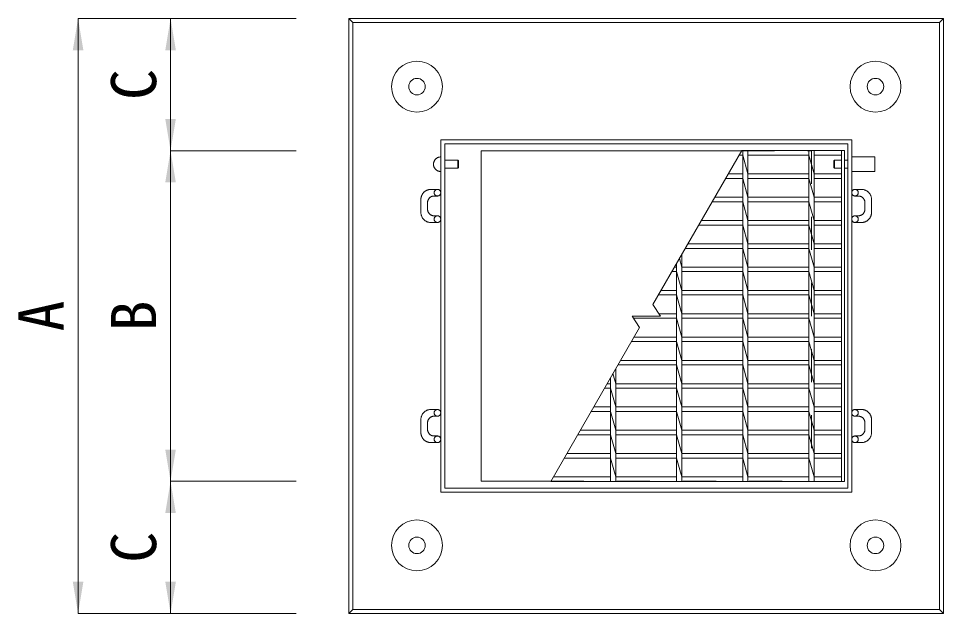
# Model space of a CAD drawing. Units: millimetres, scale not verified. Extents: x 3819 to 56619, y -16688 to 1396.
# Drawn here: x 20869 to 22269, y -6150 to -5250 of the extents above; entities that cross this region are included whole.
import ezdxf
from ezdxf.enums import TextEntityAlignment as Align

# ---------------------------------------------------------------- set-up
doc = ezdxf.new("R2010")
doc.units = ezdxf.units.MM
doc.header["$LTSCALE"] = 50
doc.linetypes.add('USER2', pattern=[2, 1, -1])
for name, color, linetype, lineweight in [('受枠', 3, 'USER2', 5), ('寸法線', 7, 'Continuous', 13), ('集水桝', 1, 'Continuous', 5), ('ｲﾝｻｰﾄ', 3, 'Continuous', 9), ('ｸﾞﾚｰﾁﾝｸﾞ', 7, 'Continuous', 5)]:
    doc.layers.add(name, color=color, linetype=linetype, lineweight=lineweight)
doc.styles.add('ＭＳ ゴシック', font='')
doc.styles.get('ＭＳ ゴシック').set_extended_font_data('MS Gothic')

# ---------------------------------------------------------------- blocks, each defined once
blk = doc.blocks.new('filled_arrow')
at = {"color": 0, "linetype": 'Continuous', "lineweight": -2}
blk.add_solid([(7.5, 1.25), (0, 0), (7.5, -1.25)], dxfattribs=at)

msp = doc.modelspace()

# ---------------------------------------------------------------- linework, layer by layer
at = {"layer": '受枠', "linetype": 'Continuous', "lineweight": 9}
for p, q in [((21507.93, -5433.67), (22129.93, -5433.67)), ((21507.93, -5433.67), (21507.93, -5966.67)), ((21513.93, -5439.67), (22123.93, -5439.67)), ((21513.93, -5439.67), (21513.93, -5960.67)), ((22123.93, -5439.67), (22123.93, -5960.67)), ((22129.93, -5433.67), (22129.93, -5966.67)), ((21513.93, -5960.67), (22123.93, -5960.67)), ((21507.93, -5966.67), (22129.93, -5966.67))]:
    msp.add_line(p, q, dxfattribs=at)
at = {"layer": '受枠'}
for p, q in [((22129.93, -5459.55), (22164.93, -5459.55)), ((22164.93, -5459.55), (22164.93, -5481.55)), ((22129.93, -5481.55), (22164.93, -5481.55)), ((21492.93, -5508.67), (21502.93, -5508.67)), ((22144.93, -5508.67), (22134.93, -5508.67)), ((21477.93, -5543.67), (21477.93, -5523.67)), ((21487.93, -5538.67), (21487.93, -5528.67)), ((21497.93, -5518.67), (21502.93, -5518.67)), ((22139.93, -5518.67), (22134.93, -5518.67)), ((22149.93, -5538.67), (22149.93, -5528.67)), ((22159.93, -5543.67), (22159.93, -5523.67)), ((21492.93, -5558.67), (21502.93, -5558.67)), ((21497.93, -5548.67), (21502.93, -5548.67)), ((22139.93, -5548.67), (22134.93, -5548.67)), ((22144.93, -5558.67), (22134.93, -5558.67)), ((21492.93, -5841.67), (21502.93, -5841.67)), ((21497.93, -5851.67), (21502.93, -5851.67)), ((22144.93, -5841.67), (22134.93, -5841.67)), ((22139.93, -5851.67), (22134.93, -5851.67)), ((21477.93, -5856.67), (21477.93, -5876.67)), ((21487.93, -5861.67), (21487.93, -5871.67)), ((22149.93, -5861.67), (22149.93, -5871.67)), ((22159.93, -5856.67), (22159.93, -5876.67)), ((21492.93, -5891.67), (21502.93, -5891.67)), ((21497.93, -5881.67), (21502.93, -5881.67)), ((22139.93, -5881.67), (22134.93, -5881.67)), ((22144.93, -5891.67), (22134.93, -5891.67))]:
    msp.add_line(p, q, dxfattribs=at)
at = {"layer": '受枠', "linetype": 'Continuous'}
for p, q in [((21533.93, -5464.55), (21513.93, -5464.55)), ((21533.93, -5464.55), (21533.93, -5476.55)), ((21534.93, -5465.55), (21533.93, -5464.55)), ((21534.93, -5465.55), (21534.93, -5475.55)), ((22102.93, -5465.55), (22103.93, -5464.55)), ((22102.93, -5465.55), (22102.93, -5475.55)), ((22103.93, -5464.55), (22103.93, -5476.55)), ((22103.93, -5464.55), (22114.43, -5464.55)), ((22118.93, -5464.55), (22123.93, -5464.55)), ((21533.93, -5476.55), (21513.93, -5476.55)), ((21534.93, -5475.55), (21533.93, -5476.55)), ((22102.93, -5475.55), (22103.93, -5476.55)), ((22103.93, -5476.55), (22114.43, -5476.55)), ((22118.93, -5476.55), (22123.93, -5476.55))]:
    msp.add_line(p, q, dxfattribs=at)
at = {"layer": '受枠'}
for centre in [(21502.93, -5513.67), (22134.93, -5513.67), (21502.93, -5553.67), (22134.93, -5553.67), (21502.93, -5846.67), (22134.93, -5846.67), (21502.93, -5886.67), (22134.93, -5886.67)]:
    msp.add_circle(centre, 5, dxfattribs=at)
for centre, radius, start, end in [((21507.93, -5470.55), 11, 90, 270), ((21492.93, -5523.67), 15, 90, 180), ((22144.93, -5523.67), 15, 0, 90), ((21497.93, -5528.67), 10, 90, 180), ((22139.93, -5528.67), 10, 0, 90), ((21492.93, -5543.67), 15, 180, 270), ((21497.93, -5538.67), 10, 180, 270), ((22139.93, -5538.67), 10, 270, 0), ((22144.93, -5543.67), 15, 270, 0), ((21492.93, -5856.67), 15, 90, 180), ((21497.93, -5861.67), 10, 90, 180), ((22139.93, -5861.67), 10, 0, 90), ((22144.93, -5856.67), 15, 0, 90), ((21492.93, -5876.67), 15, 180, 270), ((21497.93, -5871.67), 10, 180, 270), ((22139.93, -5871.67), 10, 270, 0), ((22144.93, -5876.67), 15, 270, 0)]:
    msp.add_arc(centre, radius, start, end, dxfattribs=at)
at = {"layer": '寸法線'}
for p, q in [((20958.93, -5250.17), (20958.93, -6150.17)), ((21288.93, -5250.17), (20958.93, -5250.17)), ((21098.93, -5250.17), (21098.93, -5450.17)), ((21288.93, -5250.17), (21098.93, -5250.17)), ((21288.93, -5450.17), (21098.93, -5450.17)), ((21098.93, -5450.17), (21098.93, -5950.17)), ((21288.93, -5450.17), (21098.93, -5450.17)), ((21288.93, -5950.17), (21098.93, -5950.17)), ((21098.93, -5950.17), (21098.93, -6150.17)), ((21288.93, -5950.17), (21098.93, -5950.17)), ((21288.93, -6150.17), (20958.93, -6150.17)), ((21288.93, -6150.17), (21098.93, -6150.17))]:
    msp.add_line(p, q, dxfattribs=at)
at = {"layer": '集水桝', "lineweight": 20}
for p, q in [((21368.93, -5250.17), (21368.93, -6150.17)), ((21368.93, -5250.17), (22268.93, -5250.17)), ((22268.93, -5250.17), (22268.93, -6150.17)), ((21568.93, -5450.17), (21963.27, -5450.17)), ((21568.93, -5450.17), (21568.93, -5950.17)), ((21568.93, -5950.17), (21674.6, -5950.17)), ((21368.93, -6150.17), (22268.93, -6150.17))]:
    msp.add_line(p, q, dxfattribs=at)
at = {"layer": '集水桝'}
for p, q in [((21368.93, -5250.17), (21374.93, -5256.17)), ((22262.93, -5256.17), (22268.93, -5250.17)), ((21374.93, -5256.17), (21374.93, -6144.17)), ((21374.93, -5256.17), (22262.93, -5256.17)), ((22262.93, -5256.17), (22262.93, -6144.17)), ((21368.93, -6150.17), (21374.93, -6144.17)), ((21374.93, -6144.17), (22262.93, -6144.17)), ((22262.93, -6144.17), (22268.93, -6150.17))]:
    msp.add_line(p, q, dxfattribs=at)
at = {"layer": '集水桝', "linetype": 'USER2'}
for p, q in [((21963.27, -5450.17), (22068.93, -5450.17)), ((22068.93, -5450.17), (22068.93, -5950.17)), ((21674.6, -5950.17), (22068.93, -5950.17))]:
    msp.add_line(p, q, dxfattribs=at)
at = {"layer": 'ｲﾝｻｰﾄ'}
for centre, radius in [((21471.93, -5353.17), 38.5), ((22165.93, -5353.17), 38.5), ((21471.93, -5353.17), 12.5), ((22165.93, -5353.17), 12.5), ((21471.93, -6047.17), 38.5), ((22165.93, -6047.17), 38.5), ((21471.93, -6047.17), 12.5), ((22165.93, -6047.17), 12.5)]:
    msp.add_circle(centre, radius, dxfattribs=at)
at = {"layer": 'ｸﾞﾚｰﾁﾝｸﾞ'}
for p, q in [((21828.93, -5682.85), (21963.56, -5449.67)), ((21959.52, -5456.67), (21964.93, -5456.67)), ((21963.56, -5449.67), (22118.93, -5449.67)), ((21964.93, -5449.67), (21964.93, -5950.67)), ((21964.93, -5456.67), (21972.93, -5484.96)), ((21972.93, -5449.67), (21972.93, -5950.67)), ((21972.93, -5456.67), (22064.93, -5456.67)), ((22064.93, -5449.67), (22064.93, -5950.67)), ((22064.93, -5456.67), (22072.93, -5484.96)), ((22072.93, -5449.67), (22072.93, -5950.67)), ((22072.93, -5456.67), (22114.43, -5456.67)), ((22114.43, -5449.67), (22114.43, -5950.67)), ((22118.93, -5449.67), (22118.93, -5950.67)), ((21943.19, -5484.96), (21964.93, -5484.96)), ((21972.93, -5484.96), (22064.93, -5484.96)), ((22072.93, -5484.96), (22114.43, -5484.96)), ((21939.15, -5491.96), (21964.93, -5491.96)), ((21964.93, -5491.96), (21972.93, -5520.25)), ((21972.93, -5491.96), (22064.93, -5491.96)), ((22064.93, -5491.96), (22072.93, -5520.25)), ((22072.93, -5491.96), (22114.43, -5491.96)), ((21918.77, -5527.25), (21964.93, -5527.25)), ((21922.82, -5520.25), (21964.93, -5520.25)), ((21964.93, -5527.25), (21972.93, -5555.53)), ((21972.93, -5520.25), (22064.93, -5520.25)), ((21972.93, -5527.25), (22064.93, -5527.25)), ((22064.93, -5527.25), (22072.93, -5555.53)), ((22072.93, -5520.25), (22114.43, -5520.25)), ((22072.93, -5527.25), (22114.43, -5527.25)), ((21902.44, -5555.53), (21964.93, -5555.53)), ((21972.93, -5555.53), (22064.93, -5555.53)), ((22072.93, -5555.53), (22114.43, -5555.53)), ((21898.4, -5562.53), (21964.93, -5562.53)), ((21964.93, -5562.53), (21972.93, -5590.82)), ((21972.93, -5562.53), (22064.93, -5562.53)), ((22064.93, -5562.53), (22072.93, -5590.82)), ((22072.93, -5562.53), (22114.43, -5562.53)), ((21878.03, -5597.82), (21964.93, -5597.82)), ((21882.07, -5590.82), (21964.93, -5590.82)), ((21964.93, -5597.82), (21972.93, -5626.1)), ((21972.93, -5590.82), (22064.93, -5590.82)), ((21972.93, -5597.82), (22064.93, -5597.82)), ((22064.93, -5597.82), (22072.93, -5626.1)), ((22072.93, -5590.82), (22114.43, -5590.82)), ((22072.93, -5597.82), (22114.43, -5597.82)), ((21869.24, -5613.04), (21872.93, -5626.1)), ((21872.93, -5606.64), (21872.93, -5950.67)), ((21861.7, -5626.1), (21864.93, -5626.1)), ((21864.93, -5620.5), (21864.93, -5950.67)), ((21872.93, -5626.1), (21964.93, -5626.1)), ((21972.93, -5626.1), (22064.93, -5626.1)), ((22072.93, -5626.1), (22114.43, -5626.1)), ((21857.66, -5633.1), (21864.93, -5633.1)), ((21864.93, -5633.1), (21872.93, -5661.39)), ((21872.93, -5633.1), (21964.93, -5633.1)), ((21964.93, -5633.1), (21972.93, -5661.39)), ((21972.93, -5633.1), (22064.93, -5633.1)), ((22064.93, -5633.1), (22072.93, -5661.39)), ((22072.93, -5633.1), (22114.43, -5633.1)), ((21837.29, -5668.39), (21864.93, -5668.39)), ((21841.33, -5661.39), (21864.93, -5661.39)), ((21864.93, -5668.39), (21872.93, -5696.67)), ((21872.93, -5661.39), (21964.93, -5661.39)), ((21872.93, -5668.39), (21964.93, -5668.39)), ((21964.93, -5668.39), (21972.93, -5696.67)), ((21972.93, -5661.39), (22064.93, -5661.39)), ((21972.93, -5668.39), (22064.93, -5668.39)), ((22064.93, -5668.39), (22072.93, -5696.67)), ((22072.93, -5661.39), (22114.43, -5661.39)), ((22072.93, -5668.39), (22114.43, -5668.39)), ((21840.37, -5700.17), (21828.93, -5682.85)), ((21838.06, -5696.67), (21864.93, -5696.67)), ((21872.93, -5696.67), (21964.93, -5696.67)), ((21972.93, -5696.67), (22064.93, -5696.67)), ((22072.93, -5696.67), (22114.43, -5696.67)), ((21808.93, -5717.5), (21797.5, -5700.17)), ((21797.5, -5700.17), (21840.37, -5700.17)), ((21799.81, -5703.67), (21864.93, -5703.67)), ((21864.93, -5703.67), (21872.93, -5731.96)), ((21872.93, -5703.67), (21964.93, -5703.67)), ((21964.93, -5703.67), (21972.93, -5731.96)), ((21972.93, -5703.67), (22064.93, -5703.67)), ((22064.93, -5703.67), (22072.93, -5731.96)), ((22072.93, -5703.67), (22114.43, -5703.67)), ((21674.31, -5950.67), (21808.93, -5717.5)), ((21796.54, -5738.96), (21864.93, -5738.96)), ((21800.58, -5731.96), (21864.93, -5731.96)), ((21864.93, -5738.96), (21872.93, -5767.25)), ((21872.93, -5731.96), (21964.93, -5731.96)), ((21872.93, -5738.96), (21964.93, -5738.96)), ((21964.93, -5738.96), (21972.93, -5767.25)), ((21972.93, -5731.96), (22064.93, -5731.96)), ((21972.93, -5738.96), (22064.93, -5738.96)), ((22064.93, -5738.96), (22072.93, -5767.25)), ((22072.93, -5731.96), (22114.43, -5731.96)), ((22072.93, -5738.96), (22114.43, -5738.96)), ((21780.21, -5767.25), (21864.93, -5767.25)), ((21872.93, -5767.25), (21964.93, -5767.25)), ((21972.93, -5767.25), (22064.93, -5767.25)), ((22072.93, -5767.25), (22114.43, -5767.25)), ((21772.93, -5779.85), (21772.93, -5950.67)), ((21776.17, -5774.25), (21864.93, -5774.25)), ((21864.93, -5774.25), (21872.93, -5802.53)), ((21872.93, -5774.25), (21964.93, -5774.25)), ((21964.93, -5774.25), (21972.93, -5802.53)), ((21972.93, -5774.25), (22064.93, -5774.25)), ((22064.93, -5774.25), (22072.93, -5802.53)), ((22072.93, -5774.25), (22114.43, -5774.25)), ((21764.93, -5793.71), (21764.93, -5950.67)), ((21768.63, -5787.31), (21772.93, -5802.53)), ((21755.8, -5809.53), (21764.93, -5809.53)), ((21759.84, -5802.53), (21764.93, -5802.53)), ((21764.93, -5809.53), (21772.93, -5837.82)), ((21772.93, -5802.53), (21864.93, -5802.53)), ((21772.93, -5809.53), (21864.93, -5809.53)), ((21864.93, -5809.53), (21872.93, -5837.82)), ((21872.93, -5802.53), (21964.93, -5802.53)), ((21872.93, -5809.53), (21964.93, -5809.53)), ((21964.93, -5809.53), (21972.93, -5837.82)), ((21972.93, -5802.53), (22064.93, -5802.53)), ((21972.93, -5809.53), (22064.93, -5809.53)), ((22064.93, -5809.53), (22072.93, -5837.82)), ((22072.93, -5802.53), (22114.43, -5802.53)), ((22072.93, -5809.53), (22114.43, -5809.53)), ((21739.47, -5837.82), (21764.93, -5837.82)), ((21772.93, -5837.82), (21864.93, -5837.82)), ((21872.93, -5837.82), (21964.93, -5837.82)), ((21972.93, -5837.82), (22064.93, -5837.82)), ((22072.93, -5837.82), (22114.43, -5837.82)), ((21735.43, -5844.82), (21764.93, -5844.82)), ((21764.93, -5844.82), (21772.93, -5873.1)), ((21772.93, -5844.82), (21864.93, -5844.82)), ((21864.93, -5844.82), (21872.93, -5873.1)), ((21872.93, -5844.82), (21964.93, -5844.82)), ((21964.93, -5844.82), (21972.93, -5873.1)), ((21972.93, -5844.82), (22064.93, -5844.82)), ((22064.93, -5844.82), (22072.93, -5873.1)), ((22072.93, -5844.82), (22114.43, -5844.82)), ((21715.05, -5880.1), (21764.93, -5880.1)), ((21719.09, -5873.1), (21764.93, -5873.1)), ((21764.93, -5880.1), (21772.93, -5908.39)), ((21772.93, -5873.1), (21864.93, -5873.1)), ((21772.93, -5880.1), (21864.93, -5880.1)), ((21864.93, -5880.1), (21872.93, -5908.39)), ((21872.93, -5873.1), (21964.93, -5873.1)), ((21872.93, -5880.1), (21964.93, -5880.1)), ((21964.93, -5880.1), (21972.93, -5908.39)), ((21972.93, -5873.1), (22064.93, -5873.1)), ((21972.93, -5880.1), (22064.93, -5880.1)), ((22064.93, -5880.1), (22072.93, -5908.39)), ((22072.93, -5873.1), (22114.43, -5873.1)), ((22072.93, -5880.1), (22114.43, -5880.1)), ((21698.72, -5908.39), (21764.93, -5908.39)), ((21772.93, -5908.39), (21864.93, -5908.39)), ((21872.93, -5908.39), (21964.93, -5908.39)), ((21972.93, -5908.39), (22064.93, -5908.39)), ((22072.93, -5908.39), (22114.43, -5908.39)), ((21694.68, -5915.39), (21764.93, -5915.39)), ((21764.93, -5915.39), (21772.93, -5943.67)), ((21772.93, -5915.39), (21864.93, -5915.39)), ((21864.93, -5915.39), (21872.93, -5943.67)), ((21872.93, -5915.39), (21964.93, -5915.39)), ((21964.93, -5915.39), (21972.93, -5943.67)), ((21972.93, -5915.39), (22064.93, -5915.39)), ((22064.93, -5915.39), (22072.93, -5943.67)), ((22072.93, -5915.39), (22114.43, -5915.39)), ((21674.31, -5950.67), (22118.93, -5950.67)), ((21678.35, -5943.67), (21764.93, -5943.67)), ((21772.93, -5943.67), (21864.93, -5943.67)), ((21872.93, -5943.67), (21964.93, -5943.67)), ((21972.93, -5943.67), (22064.93, -5943.67)), ((22072.93, -5943.67), (22114.43, -5943.67))]:
    msp.add_line(p, q, dxfattribs=at)

# ---------------------------------------------------------------- block references
at = {"layer": '寸法線', "xscale": 6.4, "yscale": 6.4}
for p, rotation in [((20958.93, -5250.17), 270), ((21098.93, -5250.17), 270), ((21098.93, -5450.17), 90), ((21098.93, -5450.17), 270), ((21098.93, -5950.17), 90), ((21098.93, -5950.17), 270), ((20958.93, -6150.17), 90), ((21098.93, -6150.17), 90)]:
    msp.add_blockref('filled_arrow', p, dxfattribs=dict(at, rotation=rotation))

# ---------------------------------------------------------------- texts
at = {"layer": '寸法線', "style": 'ＭＳ ゴシック'}
for s, p in [('C', (21042.93, -5350.17)), ('A', (20902.93, -5700.17)), ('B', (21042.93, -5700.17)), ('C', (21042.93, -6050.17))]:
    msp.add_text(s, height=68.36, rotation=90, dxfattribs=at).set_placement(p, align=Align.MIDDLE_CENTER)

doc.saveas('drawing.dxf')
